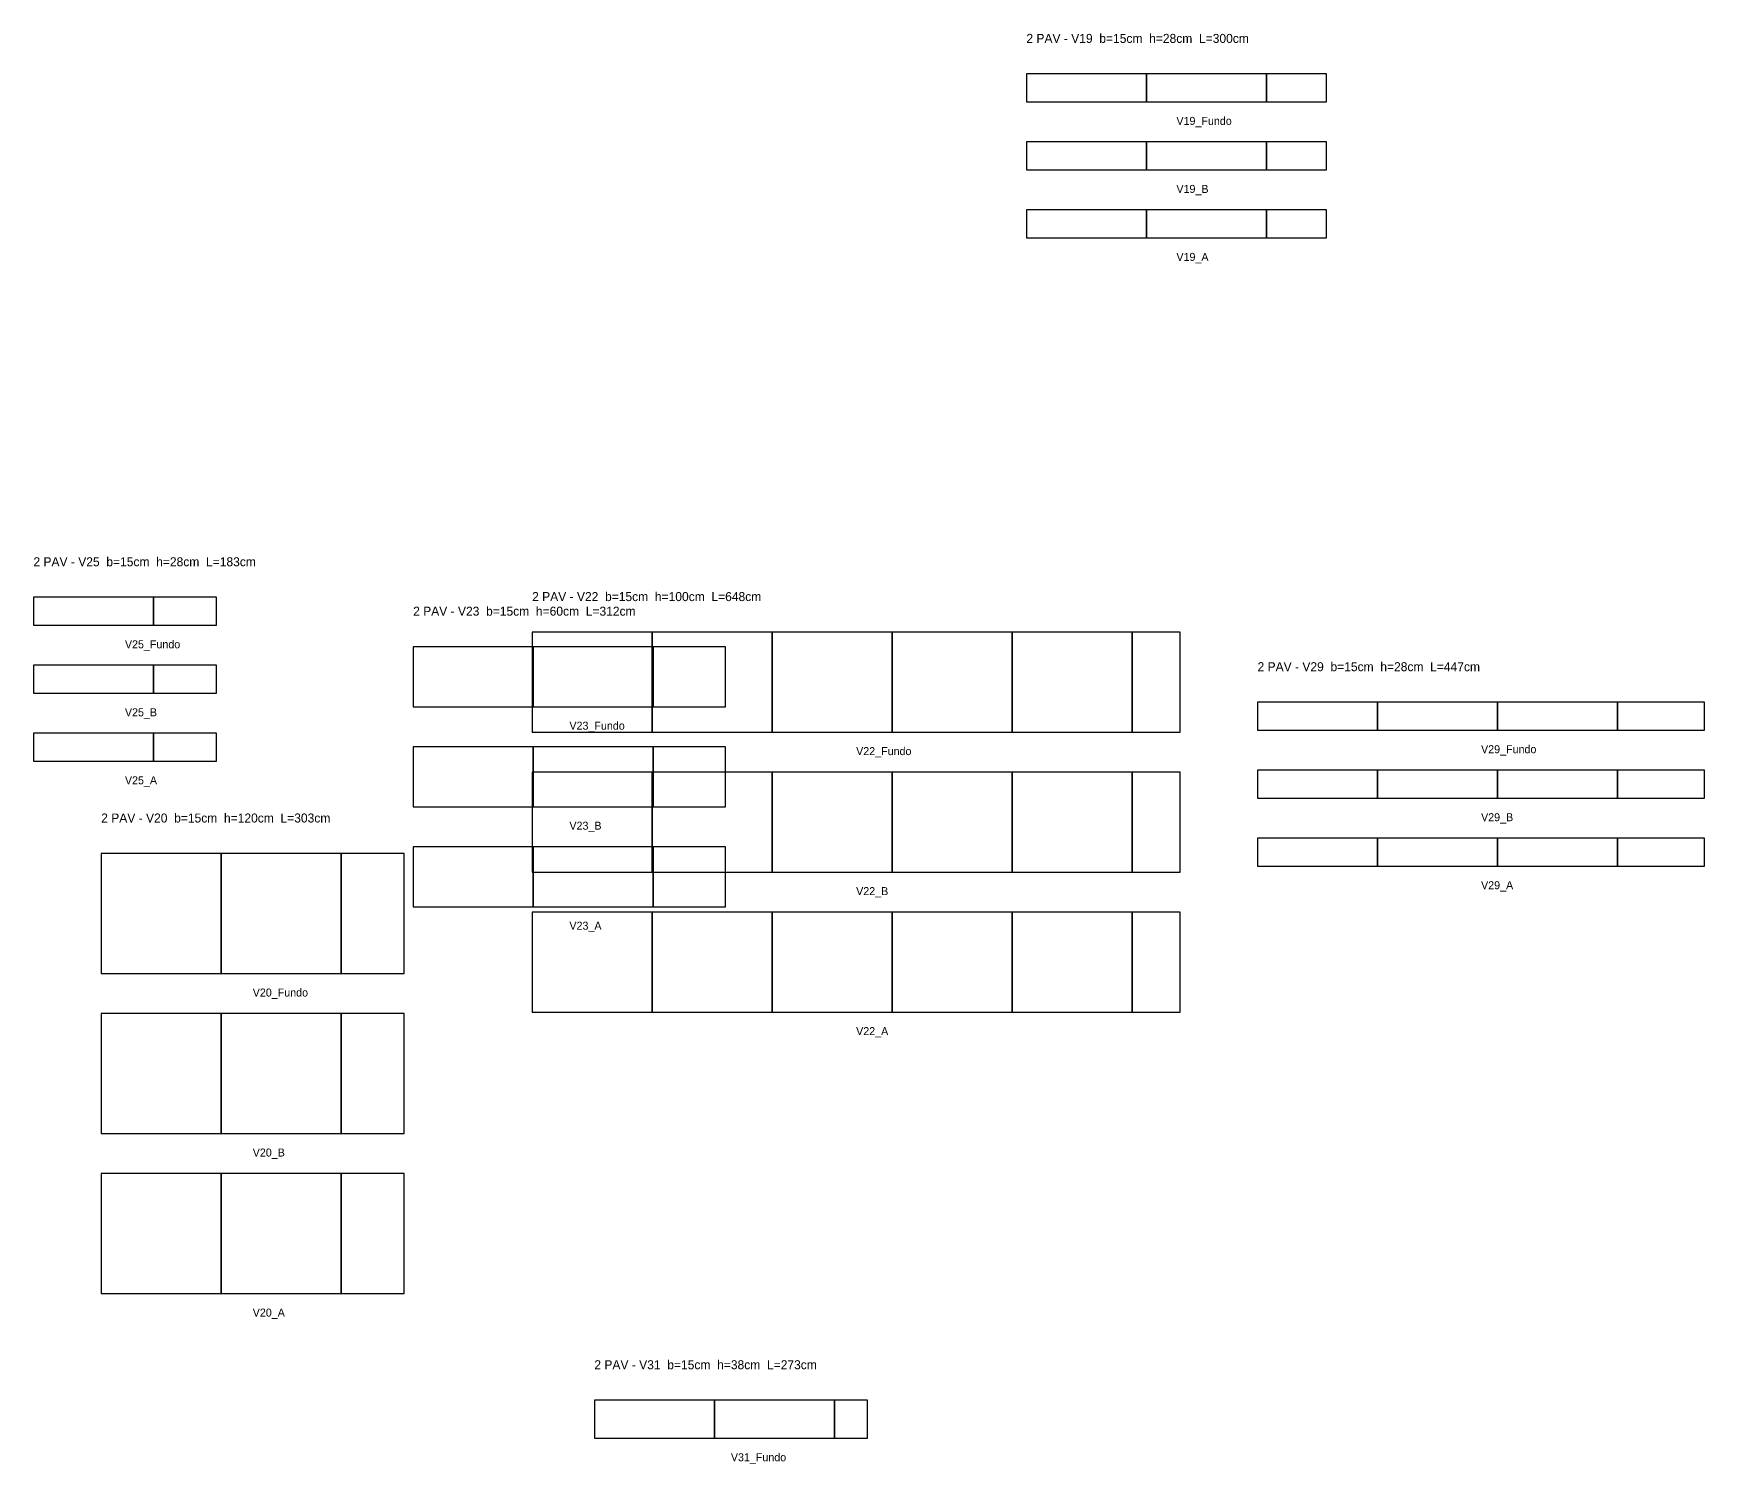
# Model space of a CAD drawing. Header units: metres. Extents: x 129372 to 135081, y 23296 to 32081.
# Drawn here: x 130938 to 132609, y 28883 to 30313 of the extents above; entities that cross this region are included whole.
import ezdxf

# ---------------------------------------------------------------- set-up
doc = ezdxf.new("R2010")
doc.units = ezdxf.units.M

msp = doc.modelspace()

# ---------------------------------------------------------------- linework, layer by layer
at = {"layer": 'Paineis'}
for points in [[(131931.19, 30244.31), (132051.19, 30244.31), (132051.19, 30272.31), (131931.19, 30272.31)], [(132051.19, 30244.31), (132171.19, 30244.31), (132171.19, 30272.31), (132051.19, 30272.31)], [(132171.19, 30244.31), (132231.19, 30244.31), (132231.19, 30272.31), (132171.19, 30272.31)], [(131931.19, 30176.31), (132051.19, 30176.31), (132051.19, 30204.31), (131931.19, 30204.31)], [(132051.19, 30176.31), (132171.19, 30176.31), (132171.19, 30204.31), (132051.19, 30204.31)], [(132171.19, 30176.31), (132231.19, 30176.31), (132231.19, 30204.31), (132171.19, 30204.31)], [(131931.19, 30108.31), (132051.19, 30108.31), (132051.19, 30136.31), (131931.19, 30136.31)], [(132051.19, 30108.31), (132171.19, 30108.31), (132171.19, 30136.31), (132051.19, 30136.31)], [(132171.19, 30108.31), (132231.19, 30108.31), (132231.19, 30136.31), (132171.19, 30136.31)], [(130938.26, 29721.01), (131058.26, 29721.01), (131058.26, 29749.01), (130938.26, 29749.01)], [(131058.26, 29721.01), (131121.26, 29721.01), (131121.26, 29749.01), (131058.26, 29749.01)], [(131436.94, 29614.2), (131556.94, 29614.2), (131556.94, 29714.2), (131436.94, 29714.2)], [(131556.94, 29614.2), (131676.94, 29614.2), (131676.94, 29714.2), (131556.94, 29714.2)], [(131676.94, 29614.2), (131796.94, 29614.2), (131796.94, 29714.2), (131676.94, 29714.2)], [(131796.94, 29614.2), (131916.94, 29614.2), (131916.94, 29714.2), (131796.94, 29714.2)], [(131916.94, 29614.2), (132036.94, 29614.2), (132036.94, 29714.2), (131916.94, 29714.2)], [(132036.94, 29614.2), (132084.94, 29614.2), (132084.94, 29714.2), (132036.94, 29714.2)], [(131317.97, 29639.62), (131437.97, 29639.62), (131437.97, 29699.62), (131317.97, 29699.62)], [(131437.97, 29639.62), (131557.97, 29639.62), (131557.97, 29699.62), (131437.97, 29699.62)], [(131557.97, 29639.62), (131630.47, 29639.62), (131630.47, 29699.62), (131557.97, 29699.62)], [(130938.26, 29653.01), (131058.26, 29653.01), (131058.26, 29681.01), (130938.26, 29681.01)], [(131058.26, 29653.01), (131121.26, 29653.01), (131121.26, 29681.01), (131058.26, 29681.01)], [(132162.34, 29616.09), (132282.34, 29616.09), (132282.34, 29644.09), (132162.34, 29644.09)], [(132282.34, 29616.09), (132402.34, 29616.09), (132402.34, 29644.09), (132282.34, 29644.09)], [(132402.34, 29616.09), (132522.34, 29616.09), (132522.34, 29644.09), (132402.34, 29644.09)], [(132522.34, 29616.09), (132609.34, 29616.09), (132609.34, 29644.09), (132522.34, 29644.09)], [(130938.26, 29585.01), (131058.26, 29585.01), (131058.26, 29613.01), (130938.26, 29613.01)], [(131058.26, 29585.01), (131121.26, 29585.01), (131121.26, 29613.01), (131058.26, 29613.01)], [(131317.97, 29539.62), (131437.97, 29539.62), (131437.97, 29599.62), (131317.97, 29599.62)], [(131437.97, 29539.62), (131557.97, 29539.62), (131557.97, 29599.62), (131437.97, 29599.62)], [(131557.97, 29539.62), (131630.47, 29539.62), (131630.47, 29599.62), (131557.97, 29599.62)], [(131436.94, 29474.2), (131556.94, 29474.2), (131556.94, 29574.2), (131436.94, 29574.2)], [(131556.94, 29474.2), (131676.94, 29474.2), (131676.94, 29574.2), (131556.94, 29574.2)], [(131676.94, 29474.2), (131796.94, 29474.2), (131796.94, 29574.2), (131676.94, 29574.2)], [(131796.94, 29474.2), (131916.94, 29474.2), (131916.94, 29574.2), (131796.94, 29574.2)], [(131916.94, 29474.2), (132036.94, 29474.2), (132036.94, 29574.2), (131916.94, 29574.2)], [(132036.94, 29474.2), (132084.94, 29474.2), (132084.94, 29574.2), (132036.94, 29574.2)], [(132162.34, 29548.09), (132282.34, 29548.09), (132282.34, 29576.09), (132162.34, 29576.09)], [(132282.34, 29548.09), (132402.34, 29548.09), (132402.34, 29576.09), (132282.34, 29576.09)], [(132402.34, 29548.09), (132522.34, 29548.09), (132522.34, 29576.09), (132402.34, 29576.09)], [(132522.34, 29548.09), (132609.34, 29548.09), (132609.34, 29576.09), (132522.34, 29576.09)], [(131317.97, 29439.62), (131437.97, 29439.62), (131437.97, 29499.62), (131317.97, 29499.62)], [(131437.97, 29439.62), (131557.97, 29439.62), (131557.97, 29499.62), (131437.97, 29499.62)], [(131557.97, 29439.62), (131630.47, 29439.62), (131630.47, 29499.62), (131557.97, 29499.62)], [(132162.34, 29480.09), (132282.34, 29480.09), (132282.34, 29508.09), (132162.34, 29508.09)], [(132282.34, 29480.09), (132402.34, 29480.09), (132402.34, 29508.09), (132282.34, 29508.09)], [(132402.34, 29480.09), (132522.34, 29480.09), (132522.34, 29508.09), (132402.34, 29508.09)], [(132522.34, 29480.09), (132609.34, 29480.09), (132609.34, 29508.09), (132522.34, 29508.09)], [(131006.05, 29372.81), (131126.05, 29372.81), (131126.05, 29492.81), (131006.05, 29492.81)], [(131126.05, 29372.81), (131246.05, 29372.81), (131246.05, 29492.81), (131126.05, 29492.81)], [(131246.05, 29372.81), (131309.05, 29372.81), (131309.05, 29492.81), (131246.05, 29492.81)], [(131436.94, 29334.2), (131556.94, 29334.2), (131556.94, 29434.2), (131436.94, 29434.2)], [(131556.94, 29334.2), (131676.94, 29334.2), (131676.94, 29434.2), (131556.94, 29434.2)], [(131676.94, 29334.2), (131796.94, 29334.2), (131796.94, 29434.2), (131676.94, 29434.2)], [(131796.94, 29334.2), (131916.94, 29334.2), (131916.94, 29434.2), (131796.94, 29434.2)], [(131916.94, 29334.2), (132036.94, 29334.2), (132036.94, 29434.2), (131916.94, 29434.2)], [(132036.94, 29334.2), (132084.94, 29334.2), (132084.94, 29434.2), (132036.94, 29434.2)], [(131006.05, 29212.81), (131126.05, 29212.81), (131126.05, 29332.81), (131006.05, 29332.81)], [(131126.05, 29212.81), (131246.05, 29212.81), (131246.05, 29332.81), (131126.05, 29332.81)], [(131246.05, 29212.81), (131309.05, 29212.81), (131309.05, 29332.81), (131246.05, 29332.81)], [(131006.05, 29052.81), (131126.05, 29052.81), (131126.05, 29172.81), (131006.05, 29172.81)], [(131126.05, 29052.81), (131246.05, 29052.81), (131246.05, 29172.81), (131126.05, 29172.81)], [(131246.05, 29052.81), (131309.05, 29052.81), (131309.05, 29172.81), (131246.05, 29172.81)], [(131499.17, 28908.14), (131619.17, 28908.14), (131619.17, 28946.14), (131499.17, 28946.14)], [(131619.17, 28908.14), (131739.17, 28908.14), (131739.17, 28946.14), (131619.17, 28946.14)], [(131739.17, 28908.14), (131772.17, 28908.14), (131772.17, 28946.14), (131739.17, 28946.14)]]:
    msp.add_lwpolyline(points, close=True, dxfattribs=at)

# ---------------------------------------------------------------- texts
at = {"layer": 'NOMENCLATURA', "char_height": 9, "attachment_point": 1}
for s, insert in [('2 PAV - V19  b=15cm  h=28cm  L=300cm', (131931.19, 30312.31)), ('2 PAV - V25  b=15cm  h=28cm  L=183cm', (130938.26, 29789.01)), ('2 PAV - V22  b=15cm  h=100cm  L=648cm', (131436.94, 29754.2)), ('2 PAV - V23  b=15cm  h=60cm  L=312cm', (131317.97, 29739.62)), ('2 PAV - V29  b=15cm  h=28cm  L=447cm', (132162.34, 29684.09)), ('2 PAV - V20  b=15cm  h=120cm  L=303cm', (131006.05, 29532.81)), ('2 PAV - V31  b=15cm  h=38cm  L=273cm', (131499.17, 28986.14))]:
    msp.add_mtext(s, dxfattribs=dict(at, insert=insert))
at = {"layer": 'Texto Secao', "char_height": 8, "attachment_point": 1}
for s, insert in [('V19_Fundo', (132081.19, 30229.31)), ('V19_B', (132081.19, 30161.31)), ('V19_A', (132081.19, 30093.31)), ('V25_Fundo', (131029.76, 29706.01)), ('V25_B', (131029.76, 29638.01)), ('V23_Fundo', (131474.22, 29624.62)), ('V22_Fundo', (131760.94, 29599.2)), ('V29_Fundo', (132385.84, 29601.09)), ('V25_A', (131029.76, 29570.01)), ('V29_B', (132385.84, 29533.09)), ('V23_B', (131474.22, 29524.62)), ('V29_A', (132385.84, 29465.09)), ('V22_B', (131760.94, 29459.2)), ('V23_A', (131474.22, 29424.62)), ('V20_Fundo', (131157.55, 29357.81)), ('V22_A', (131760.94, 29319.2)), ('V20_B', (131157.55, 29197.81)), ('V20_A', (131157.55, 29037.81)), ('V31_Fundo', (131635.67, 28893.14))]:
    msp.add_mtext(s, dxfattribs=dict(at, insert=insert))

doc.saveas('drawing.dxf')
